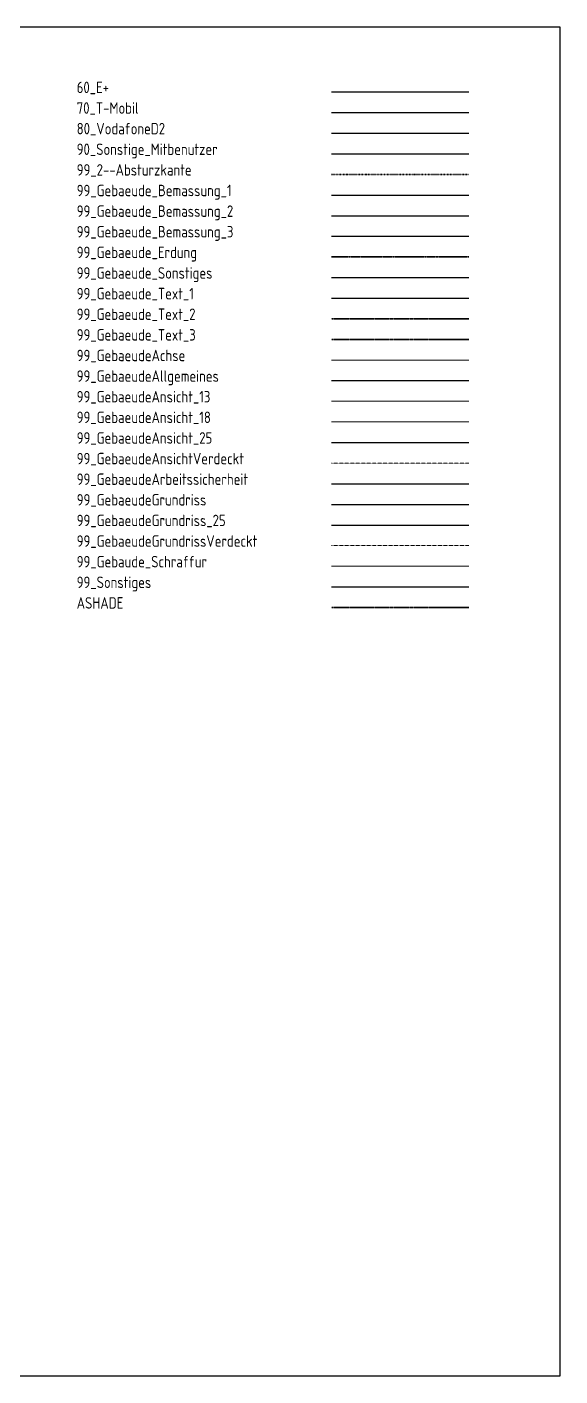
# Model space of a CAD drawing. Header units: millimetres. Extents: x -91 to 69546, y -31188 to 10802.
# Drawn here: x 39598 to 51226, y -31188 to -1735 of the extents above; entities that cross this region are included whole.
import ezdxf
from ezdxf.enums import TextEntityAlignment as Align

# ---------------------------------------------------------------- set-up
doc = ezdxf.new("R2010")
doc.units = ezdxf.units.MM
for name, pattern in [('ACAD_ISO13W100', [36, 12, -3, 12, -3, 0, -3, 0, -3]), ('GESTRICHELT', [0.75, 0.5, -0.25]), ('GETRENNT', [31.75, 12.7, -6.35, 0, -6.35, 0, -6.35]), ('MITTE', [50.8, 31.75, -6.35, 6.35, -6.35]), ('PHANTOM', [63.5, 31.75, -6.35, 6.35, -6.35, 6.35, -6.35])]:
    doc.linetypes.add(name, pattern=pattern)
doc.layers.add('00_Hilfskonstruktion', color=31, linetype='Continuous', plot=False)
for name, color, linetype, lineweight in [('60_E+', 92, 'Continuous', 25), ('70_T-Mobile', 220, 'Continuous', 25), ('80_VodafoneD2', 10, 'Continuous', 25), ('90_Sonstige_Mitbenutzung', 202, 'Continuous', 25), ('99_2-m-Absturzkante', 1, 'GETRENNT', 35), ('99_Gebaeude_Bemassung_1', 7, 'Continuous', 25), ('99_Gebaeude_Bemassung_2', 2, 'Continuous', 25), ('99_Gebaeude_Bemassung_3', 3, 'Continuous', 25), ('99_Gebaeude_Erdung', 30, 'PHANTOM', 35), ('99_Gebaeude_Sonstiges', 57, 'Continuous', 25), ('99_Gebaeude_Text_1', 7, 'Continuous', 25), ('99_Gebaeude_Text_2', 2, 'Continuous', 25), ('99_Gebaeude_Text_3', 3, 'Continuous', 25), ('99_GebaeudeAchse', 61, 'MITTE', 18), ('99_GebaeudeAllgeimenes', 57, 'Continuous', 25), ('99_GebaeudeAnsicht_13', 57, 'Continuous', 13), ('99_GebaeudeAnsicht_18', 57, 'Continuous', 18), ('99_GebaeudeAnsicht_25', 57, 'Continuous', 25), ('99_GebaeudeAnsichtVerdeckt', 57, 'GESTRICHELT', 18), ('99_GebaeudeArbeitssicherheit', 1, 'Continuous', 25), ('99_GebaeudeGrundriss', 57, 'Continuous', 25), ('99_GebaeudeGrundriss_25', 57, 'Continuous', 25), ('99_GebaeudeGrundrissVerdeckt', 57, 'GESTRICHELT', 18), ('99_GebaudeSchraffur', 252, 'Continuous', 18), ('99_Sonstiges', 57, 'Continuous', 25)]:
    doc.layers.add(name, color=color, linetype=linetype, lineweight=lineweight)
doc.layers.add('ASHADE', color=7, linetype='Continuous')
doc.styles.add('ISOCP', font='ISOCP', dxfattribs={"width": 0.9})

msp = doc.modelspace()

# ---------------------------------------------------------------- linework, layer by layer
at = {"layer": '00_Hilfskonstruktion'}
msp.add_lwpolyline([(-62.57, -1734.513), (51225.941, -1734.513), (51225.941, -31187.634), (-62.57, -31187.634)], close=True, dxfattribs=at)
at = {"layer": '60_E+'}
msp.add_line((46240.656, -3153.274), (49240.656, -3153.274), dxfattribs=at)
at = {"layer": '70_T-Mobile'}
msp.add_line((46240.656, -3603.485), (49240.656, -3603.485), dxfattribs=at)
at = {"layer": '80_VodafoneD2'}
msp.add_line((46240.656, -4053.696), (49240.656, -4053.696), dxfattribs=at)
at = {"layer": '90_Sonstige_Mitbenutzung'}
msp.add_line((46240.656, -4503.908), (49240.656, -4503.908), dxfattribs=at)
at = {"layer": '99_2-m-Absturzkante'}
msp.add_line((46240.656, -4954.119), (49240.656, -4954.119), dxfattribs=at)
at = {"layer": '99_Gebaeude_Bemassung_1'}
msp.add_line((46240.656, -5404.33), (49240.656, -5404.33), dxfattribs=at)
at = {"layer": '99_Gebaeude_Bemassung_2'}
msp.add_line((46240.656, -5854.541), (49240.656, -5854.541), dxfattribs=at)
at = {"layer": '99_Gebaeude_Bemassung_3'}
msp.add_line((46240.656, -6304.752), (49240.656, -6304.752), dxfattribs=at)
at = {"layer": '99_Gebaeude_Erdung'}
msp.add_line((46240.656, -6754.964), (49240.656, -6754.964), dxfattribs=at)
at = {"layer": '99_Gebaeude_Sonstiges'}
msp.add_line((46240.656, -7205.175), (49240.656, -7205.175), dxfattribs=at)
at = {"layer": '99_Gebaeude_Text_1'}
msp.add_line((46240.656, -7655.386), (49240.656, -7655.386), dxfattribs=at)
at = {"layer": '99_Gebaeude_Text_2', "linetype": 'ACAD_ISO13W100', "lineweight": 35, "ltscale": 0.3}
msp.add_line((46240.656, -8105.597), (49240.656, -8105.597), dxfattribs=at)
at = {"layer": '99_Gebaeude_Text_3', "linetype": 'ACAD_ISO13W100', "lineweight": 35, "ltscale": 0.3}
msp.add_line((46240.656, -8555.808), (49240.656, -8555.808), dxfattribs=at)
at = {"layer": '99_GebaeudeAchse', "ltscale": 0.1}
msp.add_line((46240.656, -9006.019), (49240.656, -9006.019), dxfattribs=at)
at = {"layer": '99_GebaeudeAllgeimenes'}
msp.add_line((46240.656, -9456.231), (49240.656, -9456.231), dxfattribs=at)
at = {"layer": '99_GebaeudeAnsicht_13'}
msp.add_line((46240.656, -9906.442), (49240.656, -9906.442), dxfattribs=at)
at = {"layer": '99_GebaeudeAnsicht_18'}
msp.add_line((46240.656, -10356.653), (49240.656, -10356.653), dxfattribs=at)
at = {"layer": '99_GebaeudeAnsicht_25'}
msp.add_line((46240.656, -10806.864), (49240.656, -10806.864), dxfattribs=at)
at = {"layer": '99_GebaeudeAnsichtVerdeckt', "ltscale": 5}
msp.add_line((46240.656, -11257.075), (49240.656, -11257.075), dxfattribs=at)
at = {"layer": '99_GebaeudeArbeitssicherheit'}
msp.add_line((46240.656, -11707.287), (49240.656, -11707.287), dxfattribs=at)
at = {"layer": '99_GebaeudeGrundriss'}
msp.add_line((46240.656, -12157.498), (49240.656, -12157.498), dxfattribs=at)
at = {"layer": '99_GebaeudeGrundriss_25'}
msp.add_line((46240.656, -12607.709), (49240.656, -12607.709), dxfattribs=at)
at = {"layer": '99_GebaeudeGrundrissVerdeckt', "ltscale": 5}
msp.add_line((46240.656, -13057.92), (49240.656, -13057.92), dxfattribs=at)
at = {"layer": '99_GebaudeSchraffur'}
msp.add_line((46240.656, -13508.131), (49240.656, -13508.131), dxfattribs=at)
at = {"layer": '99_Sonstiges'}
msp.add_line((46240.656, -13958.343), (49240.656, -13958.343), dxfattribs=at)
at = {"layer": 'ASHADE', "linetype": 'ACAD_ISO13W100', "lineweight": 35, "ltscale": 0.3}
msp.add_line((46240.656, -14408.554), (49240.656, -14408.554), dxfattribs=at)

# ---------------------------------------------------------------- texts
at = {"layer": '60_E+', "style": 'ISOCP', "width": 0.9}
msp.add_text('60_E+', height=250, dxfattribs=at).set_placement((40682.389, -3253.274), align=Align.BOTTOM_LEFT)
at = {"layer": '70_T-Mobile', "style": 'ISOCP', "width": 0.9}
msp.add_text('70_T-Mobil', height=250, dxfattribs=at).set_placement((40682.389, -3703.485), align=Align.BOTTOM_LEFT)
at = {"layer": '80_VodafoneD2', "style": 'ISOCP', "width": 0.9}
msp.add_text('80_VodafoneD2', height=250, dxfattribs=at).set_placement((40682.389, -4153.696), align=Align.BOTTOM_LEFT)
at = {"layer": '90_Sonstige_Mitbenutzung', "style": 'ISOCP', "width": 0.9}
msp.add_text('90_Sonstige_Mitbenutzer', height=250, dxfattribs=at).set_placement((40682.389, -4603.908), align=Align.BOTTOM_LEFT)
at = {"layer": '99_2-m-Absturzkante', "style": 'ISOCP', "width": 0.9}
msp.add_text('99_2--Absturzkante', height=250, dxfattribs=at).set_placement((40682.389, -5054.119), align=Align.BOTTOM_LEFT)
at = {"layer": '99_Gebaeude_Bemassung_1', "style": 'ISOCP', "width": 0.9}
msp.add_text('99_Gebaeude_Bemassung_1', height=250, dxfattribs=at).set_placement((40682.389, -5504.33), align=Align.BOTTOM_LEFT)
at = {"layer": '99_Gebaeude_Bemassung_2', "style": 'ISOCP', "width": 0.9}
msp.add_text('99_Gebaeude_Bemassung_2', height=250, dxfattribs=at).set_placement((40682.389, -5954.541), align=Align.BOTTOM_LEFT)
at = {"layer": '99_Gebaeude_Bemassung_3', "style": 'ISOCP', "width": 0.9}
msp.add_text('99_Gebaeude_Bemassung_3', height=250, dxfattribs=at).set_placement((40682.389, -6404.752), align=Align.BOTTOM_LEFT)
at = {"layer": '99_Gebaeude_Erdung', "style": 'ISOCP', "width": 0.9}
msp.add_text('99_Gebaeude_Erdung', height=250, dxfattribs=at).set_placement((40682.389, -6854.964), align=Align.BOTTOM_LEFT)
at = {"layer": '99_Gebaeude_Sonstiges', "style": 'ISOCP', "width": 0.9}
msp.add_text('99_Gebaeude_Sonstiges', height=250, dxfattribs=at).set_placement((40682.389, -7305.175), align=Align.BOTTOM_LEFT)
at = {"layer": '99_Gebaeude_Text_1', "style": 'ISOCP', "width": 0.9}
msp.add_text('99_Gebaeude_Text_1', height=250, dxfattribs=at).set_placement((40682.389, -7755.386), align=Align.BOTTOM_LEFT)
at = {"layer": '99_Gebaeude_Text_2', "style": 'ISOCP', "width": 0.9}
msp.add_text('99_Gebaeude_Text_2', height=250, dxfattribs=at).set_placement((40682.389, -8205.597), align=Align.BOTTOM_LEFT)
at = {"layer": '99_Gebaeude_Text_3', "style": 'ISOCP', "width": 0.9}
msp.add_text('99_Gebaeude_Text_3', height=250, dxfattribs=at).set_placement((40682.389, -8655.808), align=Align.BOTTOM_LEFT)
at = {"layer": '99_GebaeudeAchse', "ltscale": 0.1, "style": 'ISOCP', "width": 0.9}
msp.add_text('99_GebaeudeAchse', height=250, dxfattribs=at).set_placement((40682.389, -9106.019), align=Align.BOTTOM_LEFT)
at = {"layer": '99_GebaeudeAllgeimenes', "style": 'ISOCP', "width": 0.9}
msp.add_text('99_GebaeudeAllgemeines', height=250, dxfattribs=at).set_placement((40682.389, -9556.231), align=Align.BOTTOM_LEFT)
at = {"layer": '99_GebaeudeAnsicht_13', "style": 'ISOCP', "width": 0.9}
msp.add_text('99_GebaeudeAnsicht_13', height=250, dxfattribs=at).set_placement((40682.389, -10006.442), align=Align.BOTTOM_LEFT)
at = {"layer": '99_GebaeudeAnsicht_18', "style": 'ISOCP', "width": 0.9}
msp.add_text('99_GebaeudeAnsicht_18', height=250, dxfattribs=at).set_placement((40682.389, -10456.653), align=Align.BOTTOM_LEFT)
at = {"layer": '99_GebaeudeAnsicht_25', "style": 'ISOCP', "width": 0.9}
msp.add_text('99_GebaeudeAnsicht_25', height=250, dxfattribs=at).set_placement((40682.389, -10906.864), align=Align.BOTTOM_LEFT)
at = {"layer": '99_GebaeudeAnsichtVerdeckt', "ltscale": 5, "style": 'ISOCP', "width": 0.9}
msp.add_text('99_GebaeudeAnsichtVerdeckt', height=250, dxfattribs=at).set_placement((40682.389, -11357.075), align=Align.BOTTOM_LEFT)
at = {"layer": '99_GebaeudeArbeitssicherheit', "style": 'ISOCP', "width": 0.9}
msp.add_text('99_GebaeudeArbeitssicherheit', height=250, dxfattribs=at).set_placement((40682.389, -11807.287), align=Align.BOTTOM_LEFT)
at = {"layer": '99_GebaeudeGrundriss', "style": 'ISOCP', "width": 0.9}
msp.add_text('99_GebaeudeGrundriss', height=250, dxfattribs=at).set_placement((40682.389, -12257.498), align=Align.BOTTOM_LEFT)
at = {"layer": '99_GebaeudeGrundriss_25', "style": 'ISOCP', "width": 0.9}
msp.add_text('99_GebaeudeGrundriss_25', height=250, dxfattribs=at).set_placement((40682.389, -12707.709), align=Align.BOTTOM_LEFT)
at = {"layer": '99_GebaeudeGrundrissVerdeckt', "ltscale": 5, "style": 'ISOCP', "width": 0.9}
msp.add_text('99_GebaeudeGrundrissVerdeckt', height=250, dxfattribs=at).set_placement((40682.389, -13157.92), align=Align.BOTTOM_LEFT)
at = {"layer": '99_GebaudeSchraffur', "style": 'ISOCP', "width": 0.9}
msp.add_text('99_Gebaude_Schraffur', height=250, dxfattribs=at).set_placement((40682.389, -13608.131), align=Align.BOTTOM_LEFT)
at = {"layer": '99_Sonstiges', "style": 'ISOCP', "width": 0.9}
msp.add_text('99_Sonstiges', height=250, dxfattribs=at).set_placement((40682.389, -14058.343), align=Align.BOTTOM_LEFT)
at = {"layer": 'ASHADE', "color": 7, "style": 'ISOCP', "width": 0.9}
msp.add_text('ASHADE', height=250, dxfattribs=at).set_placement((40682.389, -14508.554), align=Align.BOTTOM_LEFT)

doc.saveas('drawing.dxf')
